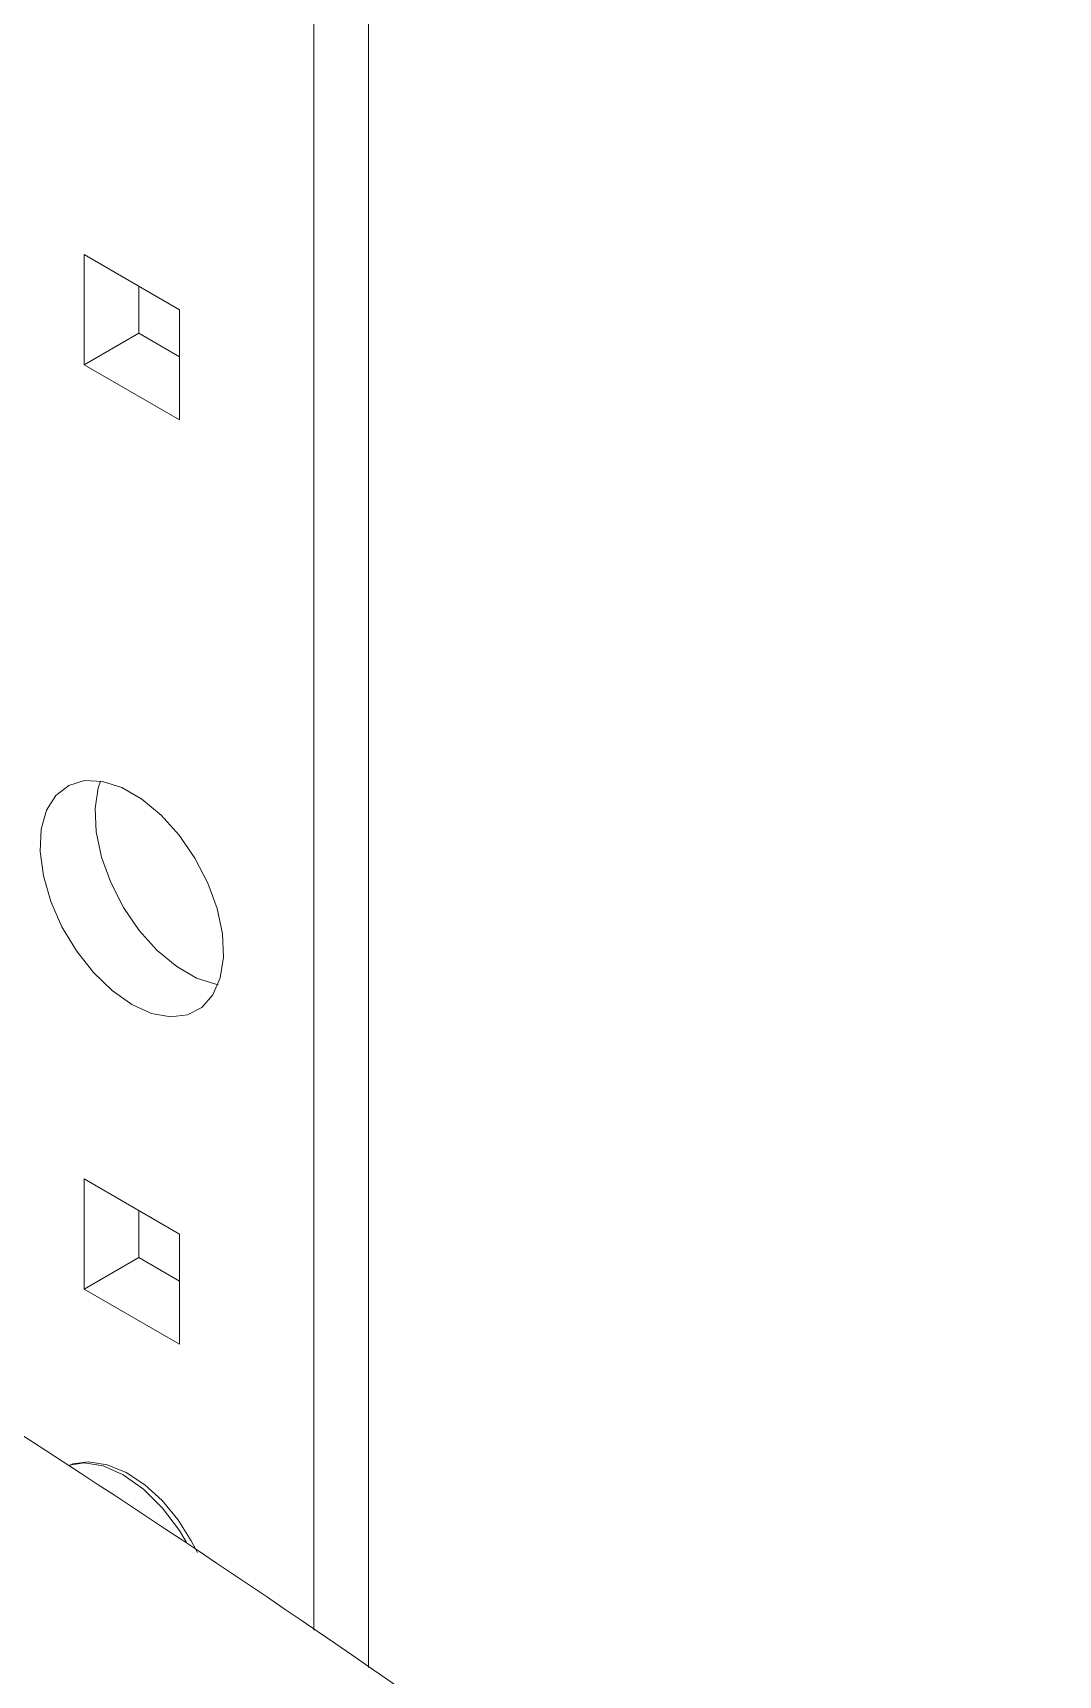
# Model space of a CAD drawing. Extents: x 11 to 120, y 2 to 94.
# Drawn here: x 91.631 to 94.121, y 16.967 to 20.957 of the extents above; entities that cross this region are included whole.
import ezdxf

# ---------------------------------------------------------------- set-up
doc = ezdxf.new("R2010")
doc.units = 0
doc.header["$MEASUREMENT"] = 0
doc.linetypes.add('SLD-Solid', pattern=[0])
doc.layers.add('OBJECT', color=7, linetype='CONTINUOUS')

msp = doc.modelspace()

# ---------------------------------------------------------------- linework, layer by layer
at = {"layer": 'OBJECT', "color": 7, "linetype": 'SLD-Solid', "lineweight": 15}
for p, q in [((92.4467, 23.1088), (92.4467, 16.9856)), ((92.3138, 23.0321), (92.3138, 17.0763)), ((91.9878, 20.284), (91.7559, 20.4179)), ((91.7559, 20.4179), (91.7559, 20.1501)), ((91.8888, 20.2268), (91.8888, 20.3411)), ((91.9878, 20.0162), (91.9878, 20.284)), ((91.7559, 20.1501), (91.8888, 20.2268)), ((91.9878, 20.1697), (91.8888, 20.2268)), ((91.7559, 20.1501), (91.9878, 20.0162)), ((91.9878, 18.0385), (91.7559, 18.1724)), ((91.7559, 18.1724), (91.7559, 17.9046)), ((91.8888, 17.9813), (91.8888, 18.0957)), ((91.9878, 17.7707), (91.9878, 18.0385)), ((91.7559, 17.9046), (91.8888, 17.9813)), ((91.9878, 17.9242), (91.8888, 17.9813)), ((91.7559, 17.9046), (91.9878, 17.7707))]:
    msp.add_line(p, q, dxfattribs=at)
at = {"layer": 'OBJECT', "color": 7, "linetype": 'SLD-Solid', "lineweight": 15, "flags": 128}
for points in [[(91.8718, 18.5962), (91.9197, 18.5746), (91.9654, 18.566), (92.0066, 18.5708), (92.0416, 18.5889), (92.0686, 18.6193), (92.0865, 18.6607), (92.0942, 18.7111), (92.0916, 18.7681), (92.0788, 18.8292), (92.0562, 18.8913), (92.025, 18.9517), (91.9867, 19.0075), (91.943, 19.0561), (91.8959, 19.0952), (91.8477, 19.123), (91.8007, 19.1382), (91.757, 19.1401), (91.7187, 19.1286), (91.6875, 19.1042), (91.6649, 19.0681), (91.652, 19.0219), (91.6494, 18.9679), (91.6572, 18.9085), (91.675, 18.8465), (91.7021, 18.7849), (91.737, 18.7265), (91.7783, 18.674), (91.8239, 18.6299), (91.8718, 18.5962)], [(92.0811, 18.6445), (92.0759, 18.6453), (92.0288, 18.6605), (91.9807, 18.6883), (91.9336, 18.7275), (91.8899, 18.776), (91.8516, 18.8318), (91.8204, 18.8922), (91.7978, 18.9544), (91.785, 19.0154), (91.7824, 19.0725), (91.7901, 19.1229), (91.7955, 19.1391)], [(92.0308, 17.2651), (92.0161, 17.2937), (91.9833, 17.3451), (91.9452, 17.391), (91.903, 17.4295), (91.8582, 17.4591), (91.8122, 17.4781), (91.7666, 17.485), (91.7287, 17.4802), (91.7187, 17.4756)], [(92.0044, 17.2895), (91.9871, 17.3181), (91.946, 17.3729), (91.8998, 17.4189), (91.851, 17.4537), (91.8022, 17.4753), (91.756, 17.4826), (91.7205, 17.4773)]]:
    msp.add_lwpolyline(points, dxfattribs=at)
at = {"layer": 'OBJECT', "color": 7, "linetype": 'SLD-Solid', "lineweight": 15}
msp.add_arc((74.4097, -9.1069), 31.7219, 51.58314, 57.31952, dxfattribs=at)
for points, knots in [([(92.358, 15.5935), (92.351, 15.5985), (92.3159, 15.6235), (92.1685, 15.7284), (91.803, 15.9857), (91.2397, 16.3727), (90.4505, 16.8969), (89.5471, 17.4712), (88.7561, 17.9483), (88.3039, 18.2095), (88.1911, 18.2747)], [0, 0, 0, 0, 0.005085, 0.025423, 0.106777, 0.26949, 0.432262, 0.675585, 0.919105, 1, 1, 1, 1]), ([(88.2011, 18.2923), (88.3139, 18.2272), (88.7465, 17.9772), (89.4987, 17.5243), (90.4571, 16.9174), (91.4147, 16.2823), (92.0509, 15.8344), (92.3691, 15.6103)], [0, 0, 0, 0, 0.08089, 0.310253, 0.539781, 0.769807, 1, 1, 1, 1]), ([(92.9011, 15.7852), (92.894, 15.7895), (92.8587, 15.811), (92.7106, 15.9013), (92.1179, 16.2627), (91.155, 16.8497), (90.305, 17.3679), (89.9066, 17.6108)], [0, 0, 0, 0, 0.007069, 0.035343, 0.14844, 0.600828, 1, 1, 1, 1]), ([(89.6633, 17.4703), (89.6704, 17.4661), (89.7058, 17.4446), (89.8545, 17.3546), (90.4493, 16.9945), (91.4158, 16.4096), (92.2689, 15.8932), (92.6688, 15.6511)], [0, 0, 0, 0, 0.007069, 0.035343, 0.14844, 0.600828, 1, 1, 1, 1])]:
    msp.add_open_spline(points, degree=3, knots=knots, dxfattribs=at)
msp.add_open_spline([(92.6585, 15.6336), (89.653, 17.4528)], degree=1, dxfattribs=at)

doc.saveas('drawing.dxf')
